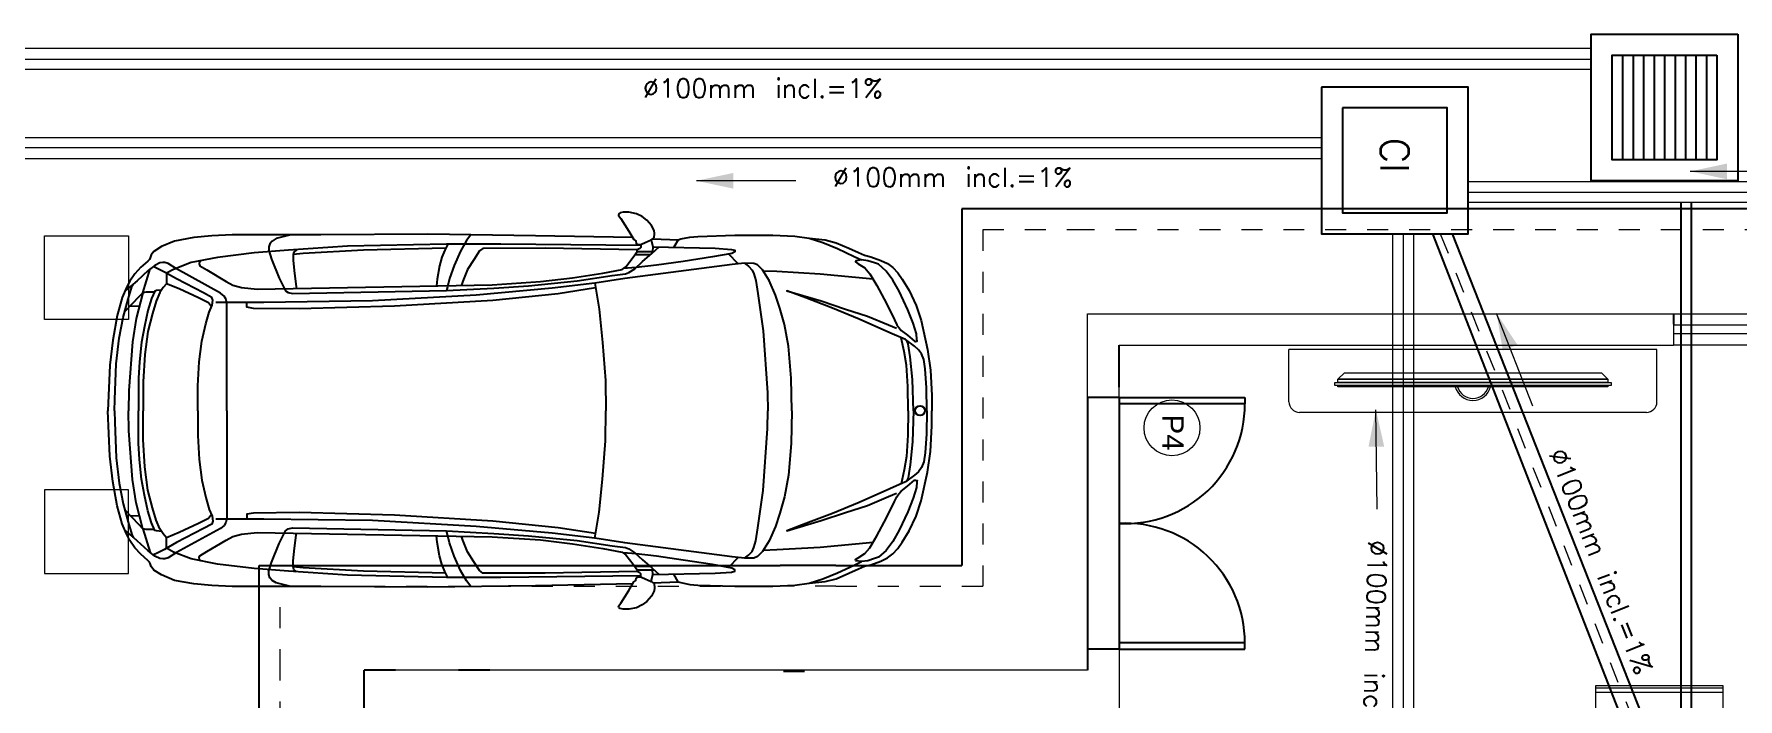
# Model space of a CAD drawing. Header units: millimetres. Extents: x 1345 to 2117, y 1214 to 1365.
# Drawn here: x 1943.8 to 1951.92, y 1257.81 to 1260.98 of the extents above; entities that cross this region are included whole.
import ezdxf
from ezdxf.enums import TextEntityAlignment as Align

# ---------------------------------------------------------------- set-up
doc = ezdxf.new("R2010")
doc.units = ezdxf.units.MM
doc.header["$LTSCALE"] = 0.5
for name, pattern in [('CENTER2', [28.575, 19.05, -3.175, 3.175, -3.175]), ('HIDDEN', [0.375, 0.25, -0.125]), ('HIDDEN2', [0.1875, 0.125, -0.0625])]:
    doc.linetypes.add(name, pattern=pattern)
for name, color, linetype in [('08', 8, 'Continuous'), ('ARCO', 7, 'HIDDEN2'), ('CONEXAO_ESGOTO', 7, 'Continuous'), ('DIVERSOS', 4, 'Continuous'), ('ESQUADRIA', 3, 'Continuous'), ('MOBIL-I', 251, 'Continuous'), ('parede', 2, 'Continuous'), ('PISO', 8, 'Continuous'), ('proj', 8, 'HIDDEN'), ('SIMBOLOS_SANITÁRIO', 4, 'Continuous'), ('TUBULAÇÃO_ESGOTO', 6, 'Continuous')]:
    doc.layers.add(name, color=color, linetype=linetype)
doc.styles.add('ROMANS', font='romans', dxfattribs={"height": 0.1})
doc.styles.get("Standard").update_dxf_attribs({"font": 'arial.ttf'})

# ---------------------------------------------------------------- blocks, each defined once
blk = doc.blocks.new('AA')
at = {"layer": 'SIMBOLOS_SANITÁRIO'}
for p, q in [((1657.0062, 1303.8362), (1657.5062, 1303.8362)), ((1657.0062, 1303.7862), (1657.5062, 1303.7862)), ((1657.0062, 1303.7362), (1657.5062, 1303.7362)), ((1657.0062, 1303.6862), (1657.5062, 1303.6862)), ((1657.0062, 1303.6362), (1657.5062, 1303.6362)), ((1657.0062, 1303.5862), (1657.5062, 1303.5862)), ((1657.0062, 1303.5362), (1657.5062, 1303.5362)), ((1657.0062, 1303.4862), (1657.5062, 1303.4862)), ((1657.0062, 1303.4362), (1657.5062, 1303.4362))]:
    blk.add_line(p, q, dxfattribs=at)
for points in [[(1656.9062, 1303.9862), (1657.6062, 1303.9862), (1657.6062, 1303.2862), (1656.9062, 1303.2862)], [(1657.0062, 1303.8862), (1657.5062, 1303.8862), (1657.5062, 1303.3862), (1657.0062, 1303.3862)]]:
    blk.add_lwpolyline(points, close=True, dxfattribs=at)
blk = doc.blocks.new('B')
at = {"layer": 'SIMBOLOS_SANITÁRIO'}
for points in [[(1659.0596, 1303.2839), (1659.7596, 1303.2839), (1659.7596, 1303.9839), (1659.0596, 1303.9839)], [(1659.1596, 1303.3839), (1659.6596, 1303.3839), (1659.6596, 1303.8839), (1659.1596, 1303.8839)]]:
    blk.add_lwpolyline(points, close=True, dxfattribs=at)
at = {"layer": 'SIMBOLOS_SANITÁRIO', "style": 'ROMANS'}
blk.add_text('CI', height=0.135, dxfattribs=at).set_placement((1659.3018, 1303.5652))
blk = doc.blocks.new('top')
for points in [[(1324.7, 824.1), (1322.6, 845.5), (1324.1, 859.6), (1338.1, 883.9), (1359.5, 909.7), (1381.6, 926.7), (1409.7, 940), (1445.8, 946.6), (1473.1, 947.3), (1486.4, 943.6), (1493.1, 938.5), (1494.5, 931.8), (1484.2, 917.8), (1445.1, 857.3), (1421.5, 816.8), (1411.9, 810.1), (1410.8, 798.5), (1408.2, 795.7), (1399.1, 792.7), (1385.1, 794.7), (1367, 802.3), (1339.5, 814.8), (1324.7, 824.1)], [(585.6, 822.8), (509, 814.6), (457.4, 801.3), (396, 775.5), (350.6, 754.6), (321.3, 742.1), (291.3, 734.4), (243.8, 717), (212.2, 702.2), (186.4, 683.4), (163.3, 657.5), (141.7, 627.6), (108.9, 573.2), (76.1, 502.7), (52.4, 430.2), (21.6, 292.4), (7.7, 194.1), (0, 72), (0, 0)], [(1330.5, 820.5), (1210.6, 815.8), (1197.2, 819.4), (1155.1, 828.3), (1116.7, 831.9), (939.5, 837.3), (759.2, 837.1), (654.5, 832.6), (585.6, 822.8), (521.2, 802.2), (450.5, 773.6), (370.9, 736), (336, 719.1), (363.4, 715.3), (365.2, 709.9), (351.8, 701), (320.5, 681.3), (296.3, 653.6), (262.3, 597.2), (216.7, 511.4), (178.2, 433.6), (168.4, 410.3), (158.5, 396.9), (146.9, 383.5), (117.4, 360.2), (83.4, 331.6), (78, 330.7), (70, 332.5), (71.7, 339.7), (74.4, 366.5), (90.5, 417.5), (114.7, 481.9), (155.9, 570.4), (186.3, 623.2), (218.5, 666.1), (255.2, 699.2), (274.9, 705.4), (306.2, 715.3), (336, 719.1)], [(1210.6, 815.8), (1231.7, 779.6)], [(3057.7, 838.9), (3127.2, 821.5), (3147.1, 809.6), (3158, 796.7), (3162.9, 781.8), (3162.9, 763.9), (3150, 723.3), (3112.3, 632.9), (3082.5, 572.4), (3069.6, 563.5), (3048.8, 558.5), (2314.5, 573.7), (2088.9, 584.9), (1923.7, 596), (1692.7, 619.8), (1524.3, 645.2), (1460.7, 653.2), (1445.4, 659.3), (1417.5, 677.1), (1380.8, 711.7), (1336.2, 749.5), (1300.2, 781.2)], [(1339.5, 814.8), (1330.4, 781.9), (1332.8, 758.9)], [(1426.7, 825.8), (1889.9, 835), (2403.5, 841.5), (2914.2, 838.9), (3336.5, 838.9), (3434.3, 833.8), (3520.6, 826), (3611.5, 809.1), (3673.3, 783.4), (3710.6, 760.2), (3723.5, 743.5), (3727.4, 729.4), (3731.2, 721.6), (3739, 713.9), (3772.4, 684.3), (3800.8, 653.4), (3825.2, 618.7), (3840.7, 587.8), (3861.3, 540.2), (3885.7, 454), (3906.3, 336.9), (3920.5, 217.2), (3930, 0)], [(2198.8, 838.9), (2219.8, 811.4), (2248.8, 761.4), (2278.5, 693.5), (2300.3, 630.2), (2310.5, 590.4), (2314.5, 573.7)], [(923.5, 700.4), (970.5, 747.9)], [(1330.4, 781.9), (1034.7, 775), (955.6, 769.8), (940.8, 765.5), (940.8, 758.5), (954.7, 750.7), (1046.8, 734.2), (1185.9, 712.5), (1313.6, 694.3), (1411.4, 682.9)], [(1405.6, 759.1), (1325.6, 758.9)], [(1343.6, 743.2), (1417.4, 743)], [(1388.2, 794.2), (1388.7, 778.4), (1392.9, 773.7), (1405.6, 767.6)], [(1388.4, 788.2), (2055.6, 794.8), (2315.2, 794.8), (2786.9, 785), (3068.4, 765.5), (3232.7, 752.5), (3406.8, 731.4), (3532, 707), (3617.2, 674.1), (3650.7, 655.9), (3650.9, 605.9)], [(3484.3, 716.3), (3493.2, 709.4), (3495.1, 700.3), (3490.6, 691.9), (3458.6, 671.8), (3365.4, 617), (3333.3, 599.2), (3292.9, 588.4), (3218.1, 580.3), (2097.5, 601.3), (1866.8, 616), (1714.9, 634.5), (1569.2, 656.7), (1477.9, 674.1), (1460.3, 686.9), (1425.7, 731.8), (1405.6, 759.1), (1405.6, 767.6), (1844.1, 775.5), (2141.4, 774.5), (2156.9, 762.8), (2184.2, 720.1), (2214.3, 673.5), (2236.6, 618.1), (2243.5, 598.6)], [(2308.5, 794.8), (2322.3, 766.3), (2336.8, 731.9), (2349.1, 691.9), (2360.2, 626.9), (2363.1, 596.3)], [(2318, 775.1), (2711.1, 765.6), (2998.1, 750), (3046.7, 744.9)], [(3031, 768.1), (3042.3, 756.7), (3046.7, 744.9), (3046.7, 716.8), (3040.4, 655), (3032.3, 593.2), (3029.9, 583.8)], [(281.1, 628.3), (533.4, 651.7), (739.9, 663.8), (804.7, 666.1)], [(668.3, 0), (671.2, 156), (684.3, 307.6), (703.9, 410.8), (724.8, 489.2), (747, 551.9), (777.1, 621.2), (808, 671.5), (831.8, 695.3), (849.2, 702.6), (894.2, 703.6), (952.9, 697.1), (1464.5, 630.3), (1607.5, 608.3), (1587.7, 484), (1571.6, 325.7), (1556.9, 143.8), (1554.6, 0)], [(894.2, 703.6), (874.7, 689.7), (857.7, 670.8), (848.8, 653.1), (840.1, 621.1), (830.1, 559.1), (805.6, 381.2), (784.5, 84.7), (782.8, 0)], [(1411.4, 682.9), (1472.9, 677.8)], [(3362.3, 0), (3362.3, 514.7), (3366.5, 533.4), (3375.4, 546.8), (3393.3, 561.1), (3603, 676.8), (3642.8, 701.6), (3657.8, 706.9), (3667.5, 706.9), (3682.6, 705.1), (3706.5, 693.6), (3737.4, 668.9), (3790.5, 620.3), (3819.6, 593.8), (3839.1, 577.8), (3848.6, 569.4)], [(3501.2, 0), (3500.2, 118.2), (3494.8, 232.5), (3481.6, 331.3), (3462.3, 414.4), (3446.6, 470.9), (3432.2, 503.5), (3429.8, 527.5), (3433.4, 540.8), (3473.1, 562.5), (3603.2, 628.7), (3659.9, 661.2), (3698.4, 680.5), (3713.5, 688)], [(3763.4, 562.7), (3728.3, 676.2)], [(25, 0), (25.9, 109.5), (31.8, 200.3), (39, 244.5), (50.2, 271.2), (63.8, 291.1), (82.8, 308.1), (126.5, 339.4), (200.4, 372.4), (346.6, 437.5), (474.8, 489.9), (601.3, 538.7), (691.6, 572.2), (528.4, 524.1), (411.9, 485.3), (307.9, 451.3), (206.6, 409.4), (169.2, 393.4)], [(1604, 586.4), (1781.8, 557.8), (2094, 526.2), (2562.6, 498.8), (3018.1, 485.8), (3235.9, 488.3), (3267.3, 493.3), (3267.3, 517.1)], [(1607.5, 608.3), (1811.4, 584.7), (2173.6, 552), (2667.3, 524.3), (3185.4, 517.1), (3414.8, 517.1)], [(3435.8, 495.2), (3449.6, 514.1), (3498, 538.5), (3590.2, 580.9), (3650.9, 605.9), (3666.2, 587.4), (3682.1, 564), (3699.8, 522.2), (3717.7, 463.9), (3739.1, 378.4), (3753.3, 268.2), (3761.7, 138), (3761.7, 0)], [(3674.2, 575.7), (3698.1, 573.7), (3705.5, 570.7), (3721.5, 534.8), (3739.7, 477.6), (3755.3, 402.3), (3769.6, 326.9), (3778.7, 233.3), (3783.9, 155.4), (3783.9, 0)], [(3897.5, 0), (3896.9, 54.3), (3890.2, 224.3), (3876.5, 346.1), (3856.1, 444.4), (3833.6, 532.1), (3813.2, 595.4), (3809.6, 602.9)], [(3707.4, 566.3), (3747.8, 566), (3763.4, 562.7), (3781.2, 545), (3848.7, 473.2)], [(3763.4, 562.7), (3794.9, 439.7), (3812.5, 328), (3830.1, 95.9), (3832, 0)], [(3824.3, 499.1), (3779.1, 501.2)], [(87.8, 0), (92.6, 149), (103.5, 257.7), (113.7, 319.6), (119.5, 334.3)], [(113.7, 0), (114.5, 116.1), (121.5, 218.1), (132, 282.6), (146.6, 348.4)], [(585.6, -822.8), (509, -814.6), (457.4, -801.3), (396, -775.5), (350.6, -754.6), (321.3, -742.1), (291.3, -734.4), (243.8, -717), (212.2, -702.2), (186.4, -683.4), (163.3, -657.5), (141.7, -627.6), (108.9, -573.2), (76.1, -502.7), (52.4, -430.2), (21.6, -292.4), (7.7, -194.1), (0, -72), (0, 0)], [(25, 0), (25.9, -109.5), (31.8, -200.3), (39, -244.5), (50.2, -271.2), (63.8, -291.1), (82.8, -308.1), (126.5, -339.4), (200.4, -372.4), (346.6, -437.5), (474.8, -489.9), (601.3, -538.7), (691.6, -572.2), (528.4, -524.1), (411.9, -485.3), (307.9, -451.3), (206.6, -409.4), (169.2, -393.4)], [(87.8, 0), (92.6, -149), (103.5, -257.7), (113.7, -319.6), (119.5, -334.3)], [(113.7, 0), (114.5, -116.1), (121.5, -218.1), (132, -282.6), (146.6, -348.4)], [(668.3, 0), (671.2, -156), (684.3, -307.6), (703.9, -410.8), (724.8, -489.2), (747, -551.9), (777.1, -621.2), (808, -671.5), (831.8, -695.3), (849.2, -702.6), (894.2, -703.6), (952.9, -697.1), (1464.5, -630.3), (1607.5, -608.3), (1587.7, -484), (1571.6, -325.7), (1556.9, -143.8), (1554.6, 0)], [(894.2, -703.6), (874.7, -689.7), (857.7, -670.8), (848.8, -653.1), (840.1, -621.1), (830.1, -559.1), (805.6, -381.2), (784.5, -84.7), (782.8, 0)], [(1426.7, -825.8), (1889.9, -835), (2403.5, -841.5), (2914.2, -838.9), (3336.5, -838.9), (3434.3, -833.8), (3520.6, -826), (3611.5, -809.1), (3673.3, -783.4), (3710.6, -760.2), (3723.5, -743.5), (3727.4, -729.4), (3731.2, -721.6), (3739, -713.9), (3772.4, -684.3), (3800.8, -653.4), (3825.2, -618.7), (3840.7, -587.8), (3861.3, -540.2), (3885.7, -454), (3906.3, -336.9), (3920.5, -217.2), (3930, 0)], [(3362.3, 0), (3362.3, -514.7), (3366.5, -533.4), (3375.4, -546.8), (3393.3, -561.1), (3603, -676.8), (3642.8, -701.6), (3657.8, -706.9), (3667.5, -706.9), (3682.6, -705.1), (3706.5, -693.6), (3737.4, -668.9), (3790.5, -620.3), (3819.6, -593.8), (3839.1, -577.8), (3848.6, -569.4)], [(3501.2, 0), (3500.2, -118.2), (3494.8, -232.5), (3481.6, -331.3), (3462.3, -414.4), (3446.6, -470.9), (3432.2, -503.5), (3429.8, -527.5), (3433.4, -540.8), (3473.1, -562.5), (3603.2, -628.7), (3659.9, -661.2), (3698.4, -680.5), (3713.5, -688)], [(3435.8, -495.2), (3449.6, -514.1), (3498, -538.5), (3590.2, -580.9), (3650.9, -605.9), (3666.2, -587.4), (3682.1, -564), (3699.8, -522.2), (3717.7, -463.9), (3739.1, -378.4), (3753.3, -268.2), (3761.7, -138), (3761.7, 0)], [(3674.2, -575.7), (3698.1, -573.7), (3705.5, -570.7), (3721.5, -534.8), (3739.7, -477.6), (3755.3, -402.3), (3769.6, -326.9), (3778.7, -233.3), (3783.9, -155.4), (3783.9, 0)], [(3763.4, -562.7), (3794.9, -439.7), (3812.5, -328), (3830.1, -95.9), (3832, 0)], [(3897.5, 0), (3896.9, -54.3), (3890.2, -224.3), (3876.5, -346.1), (3856.1, -444.4), (3833.6, -532.1), (3813.2, -595.4), (3809.6, -602.9)], [(1330.5, -820.5), (1210.6, -815.8), (1197.2, -819.4), (1155.1, -828.3), (1116.7, -831.9), (939.5, -837.3), (759.2, -837.1), (654.5, -832.6), (585.6, -822.8), (521.2, -802.2), (450.5, -773.6), (370.9, -736), (336, -719.1), (363.4, -715.3), (365.2, -709.9), (351.8, -701), (320.5, -681.3), (296.3, -653.6), (262.3, -597.2), (216.7, -511.4), (178.2, -433.6), (168.4, -410.3), (158.5, -396.9), (146.9, -383.5), (117.4, -360.2), (83.4, -331.6), (78, -330.7), (70, -332.5), (71.7, -339.7), (74.4, -366.5), (90.5, -417.5), (114.7, -481.9), (155.9, -570.4), (186.3, -623.2), (218.5, -666.1), (255.2, -699.2), (274.9, -705.4), (306.2, -715.3), (336, -719.1)], [(1604, -586.4), (1781.8, -557.8), (2094, -526.2), (2562.6, -498.8), (3018.1, -485.8), (3235.9, -488.3), (3267.3, -493.3), (3267.3, -517.1)], [(3707.4, -566.3), (3747.8, -566), (3763.4, -562.7), (3781.2, -545), (3848.7, -473.2)], [(3057.7, -838.9), (3127.2, -821.5), (3147.1, -809.6), (3158, -796.7), (3162.9, -781.8), (3162.9, -763.9), (3150, -723.3), (3112.3, -632.9), (3082.5, -572.4), (3069.6, -563.5), (3048.8, -558.5), (2314.5, -573.7), (2088.9, -584.9), (1923.7, -596), (1692.7, -619.8), (1524.3, -645.2), (1460.7, -653.2), (1445.4, -659.3), (1417.5, -677.1), (1380.8, -711.7), (1336.2, -749.5), (1300.2, -781.2)], [(1607.5, -608.3), (1811.4, -584.7), (2173.6, -552), (2667.3, -524.3), (3185.4, -517.1), (3414.8, -517.1)], [(3763.4, -562.7), (3728.3, -676.2)], [(3824.3, -499.1), (3779.1, -501.2)], [(281.1, -628.3), (533.4, -651.7), (739.9, -663.8), (804.7, -666.1)], [(1388.4, -788.2), (2055.6, -794.8), (2315.2, -794.8), (2786.9, -785), (3068.4, -765.5), (3232.7, -752.5), (3406.8, -731.4), (3532, -707), (3617.2, -674.1), (3650.7, -655.9), (3650.9, -605.9)], [(3484.3, -716.3), (3493.2, -709.4), (3495.1, -700.3), (3490.6, -691.9), (3458.6, -671.8), (3365.4, -617), (3333.3, -599.2), (3292.9, -588.4), (3218.1, -580.3), (2097.5, -601.3), (1866.8, -616), (1714.9, -634.5), (1569.2, -656.7), (1477.9, -674.1), (1460.3, -686.9), (1425.7, -731.8), (1405.6, -759.1), (1405.6, -767.6), (1844.1, -775.5), (2141.4, -774.5), (2156.9, -762.8), (2184.2, -720.1), (2214.3, -673.5), (2236.6, -618.1), (2243.5, -598.6)], [(2198.8, -838.9), (2219.8, -811.4), (2248.8, -761.4), (2278.5, -693.5), (2300.3, -630.2), (2310.5, -590.4), (2314.5, -573.7)], [(2308.5, -794.8), (2322.3, -766.3), (2336.8, -731.9), (2349.1, -691.9), (2360.2, -626.9), (2363.1, -596.3)], [(3031, -768.1), (3042.3, -756.7), (3046.7, -744.9), (3046.7, -716.8), (3040.4, -655), (3032.3, -593.2), (3029.9, -583.8)], [(923.5, -700.4), (970.5, -747.9)], [(1330.4, -781.9), (1034.7, -775), (955.6, -769.8), (940.8, -765.5), (940.8, -758.5), (954.7, -750.7), (1046.8, -734.2), (1185.9, -712.5), (1313.6, -694.3), (1411.4, -682.9)], [(1411.4, -682.9), (1472.9, -677.8)], [(1210.6, -815.8), (1231.7, -779.6)], [(1324.7, -824.1), (1322.6, -845.5), (1324.1, -859.6), (1338.1, -883.9), (1359.5, -909.7), (1381.6, -926.7), (1409.7, -940), (1445.8, -946.6), (1473.1, -947.3), (1486.4, -943.6), (1493.1, -938.5), (1494.5, -931.8), (1484.2, -917.8), (1445.1, -857.3), (1421.5, -816.8), (1411.9, -810.1), (1410.8, -798.5), (1408.2, -795.7), (1399.1, -792.7), (1385.1, -794.7), (1367, -802.3), (1339.5, -814.8), (1324.7, -824.1)], [(1405.6, -759.1), (1325.6, -758.9)], [(1339.5, -814.8), (1330.4, -781.9), (1332.8, -758.9)], [(1343.6, -743.2), (1417.4, -743)], [(1388.2, -794.2), (1388.7, -778.4), (1392.9, -773.7), (1405.6, -767.6)], [(2318, -775.1), (2711.1, -765.6), (2998.1, -750), (3046.7, -744.9)]]:
    blk.add_lwpolyline(points)
for start, end in [(0, 180), (180, 0)]:
    blk.add_arc((56.9, 0), 23.5, start, end)
blk = doc.blocks.new('fiat')
at = {"color": 1}
blk.add_blockref('top', (-0.2, 0), dxfattribs=at)

msp = doc.modelspace()

# ---------------------------------------------------------------- linework, layer by layer
at = {"color": 6, "linetype": 'ByBlock'}
for p, q in [((1951.652, 1260.2801), (1951.652, 1260.2846)), ((1951.702, 1260.2801), (1951.702, 1260.2846)), ((1951.752, 1260.2801), (1951.752, 1260.2846)), ((1951.652, 1254.5415), (1951.652, 1260.1808)), ((1951.702, 1254.5415), (1951.702, 1260.1808)), ((1950.4673, 1260.032), (1952.3953, 1255.0829)), ((1950.5611, 1260.032), (1952.5094, 1255.0829))]:
    msp.add_line(p, q, dxfattribs=at)
at = {"color": 8, "linetype": 'ByBlock'}
for p, q in [((1948.8226, 1260.1503), (1948.2226, 1260.1503)), ((1948.2226, 1260.1503), (1948.2226, 1258.4503)), ((1954.2558, 1260.1503), (1948.8226, 1260.1503)), ((1951.6162, 1259.6503), (1951.6162, 1259.6003)), ((1948.9726, 1259.3003), (1948.9726, 1259.5003)), ((1948.9726, 1259.2503), (1948.8226, 1259.2503)), ((1948.8226, 1259.2503), (1948.8226, 1258.0503)), ((1948.9726, 1259.2503), (1949.5726, 1259.2503)), ((1948.9726, 1259.2503), (1948.9726, 1259.2203)), ((1949.5726, 1259.2503), (1949.5726, 1259.2203)), ((1949.5726, 1259.2203), (1948.9726, 1259.2203)), ((1948.9726, 1259.2203), (1948.9726, 1258.0803)), ((1944.8726, 1257.9503), (1944.8726, 1258.4503)), ((1944.8726, 1258.4503), (1947.357, 1258.4503)), ((1947.6226, 1258.4503), (1947.357, 1258.4503)), ((1947.6226, 1258.4503), (1948.2226, 1258.4503)), ((1948.8226, 1258.0503), (1948.8226, 1257.9503)), ((1948.9726, 1258.0503), (1948.8226, 1258.0503)), ((1949.5726, 1258.0803), (1948.9726, 1258.0803)), ((1948.9726, 1258.0803), (1948.9726, 1258.0503)), ((1948.9726, 1258.0503), (1949.5726, 1258.0503)), ((1949.5726, 1258.0503), (1949.5726, 1258.0803)), ((1944.8726, 1254.3003), (1944.8726, 1257.9503)), ((1945.3726, 1257.2953), (1945.3726, 1257.9503)), ((1945.5226, 1257.9503), (1945.3726, 1257.9503)), ((1945.9726, 1257.9503), (1945.8226, 1257.9503)), ((1947.3726, 1257.9453), (1947.4726, 1257.9453))]:
    msp.add_line(p, q, dxfattribs=at)
for centre, radius, start, end in [((1949.0018, 1259.2203), 0.5708, 267.0624, 0), ((1949.0018, 1258.0803), 0.5707, 0, 92.9376)]:
    msp.add_arc(centre, radius, start, end, dxfattribs=at)
at = {"layer": '08', "lineweight": 18}
for points in [[(1943.8488, 1260.0226), (1944.2488, 1260.0226), (1944.2488, 1259.6226), (1943.8488, 1259.6226)], [(1943.8488, 1258.4111), (1944.2488, 1258.4111), (1944.2488, 1258.8111), (1943.8488, 1258.8111)]]:
    msp.add_lwpolyline(points, close=True, dxfattribs=at)
at = {"layer": 'ARCO', "color": 8, "lineweight": 18}
for p, q in [((1948.8226, 1260.0503), (1948.3226, 1260.0503)), ((1948.3226, 1260.0503), (1948.3226, 1258.3503)), ((1954.2558, 1260.0503), (1948.8226, 1260.0503)), ((1944.9726, 1257.9503), (1944.9726, 1258.3503)), ((1944.9726, 1258.3503), (1947.357, 1258.3503)), ((1947.6226, 1258.3503), (1947.357, 1258.3503)), ((1947.6226, 1258.3503), (1948.3226, 1258.3503)), ((1944.9726, 1254.3003), (1944.9726, 1257.9503))]:
    msp.add_line(p, q, dxfattribs=at)
at = {"layer": 'CONEXAO_ESGOTO', "lineweight": 18}
for p, q in [((1952.1703, 1260.3295), (1951.6957, 1260.3295)), ((1947.4317, 1260.2844), (1946.9571, 1260.2849)), ((1950.946, 1259.2103), (1950.7728, 1259.6522)), ((1950.2024, 1258.7183), (1950.1973, 1259.1928))]:
    msp.add_line(p, q, dxfattribs=at)
for points in [[(1946.9571, 1260.2849), (1947.1331, 1260.2472), (1947.1332, 1260.3222)], [(1951.6957, 1260.3295), (1951.8718, 1260.292), (1951.8718, 1260.367)], [(1950.7728, 1259.6522), (1950.8021, 1259.4746), (1950.872, 1259.502)], [(1950.1973, 1259.1928), (1950.1617, 1259.0164), (1950.2367, 1259.0172)]]:
    msp.add_solid(points, dxfattribs=at)
at = {"layer": 'DIVERSOS', "color": 8, "lineweight": 18}
for p, q in [((1951.6162, 1259.6503), (1953.6162, 1259.6503)), ((1953.6162, 1259.5003), (1951.6162, 1259.5003))]:
    msp.add_line(p, q, dxfattribs=at)
at = {"layer": 'ESQUADRIA', "color": 8, "lineweight": 18}
for p, q in [((1953.6162, 1259.5953), (1951.6162, 1259.5953)), ((1953.6162, 1259.5553), (1951.6162, 1259.5553))]:
    msp.add_line(p, q, dxfattribs=at)
at = {"layer": 'MOBIL-I', "lineweight": 18}
for p, q in [((1949.7826, 1259.23), (1949.7826, 1259.48)), ((1951.5372, 1259.48), (1949.7826, 1259.48)), ((1951.5372, 1259.23), (1951.5372, 1259.48)), ((1951.4872, 1259.18), (1949.8326, 1259.18)), ((1951.8527, 1257.875), (1951.2435, 1257.875)), ((1951.2435, 1257.875), (1951.2435, 1257.7147)), ((1951.8527, 1257.8643), (1951.2435, 1257.8643)), ((1951.8527, 1256.4749), (1951.8527, 1257.875)), ((1951.8527, 1257.8429), (1951.2435, 1257.8429))]:
    msp.add_line(p, q, dxfattribs=at)
for points in [[(1951.3189, 1259.3229), (1951.3189, 1259.3076), (1950.0009, 1259.3076), (1950.0009, 1259.3229)], [(1951.2731, 1259.3687), (1951.3036, 1259.3381), (1950.0162, 1259.3381), (1950.0467, 1259.3687)], [(1951.3036, 1259.3381), (1951.3036, 1259.3229), (1950.0162, 1259.3229), (1950.0162, 1259.3381)], [(1951.3036, 1259.3076), (1951.3036, 1259.3025), (1950.0162, 1259.3025), (1950.0162, 1259.3076)]]:
    msp.add_lwpolyline(points, close=True, dxfattribs=at)
for centre, radius, start, end in [((1950.6599, 1259.3229), 0.0865, 193.61193, 346.38847), ((1950.6599, 1259.3229), 0.0763, 195.4698, 344.5306), ((1949.8326, 1259.23), 0.05, 180.0002, 270.0002), ((1951.4872, 1259.23), 0.05, 270.0002, 0.0002)]:
    msp.add_arc(centre, radius, start, end, dxfattribs=at)
at = {"layer": 'parede', "color": 8, "lineweight": 18}
for p, q in [((1948.8226, 1259.2503), (1948.8226, 1259.6503)), ((1948.8226, 1259.6503), (1951.6162, 1259.6503)), ((1951.6162, 1259.6003), (1951.6162, 1259.5003)), ((1948.9726, 1259.5003), (1951.6162, 1259.5003)), ((1948.9726, 1259.2503), (1948.9726, 1259.3003)), ((1945.8226, 1257.9503), (1945.5226, 1257.9503)), ((1948.8226, 1257.9503), (1945.9726, 1257.9503))]:
    msp.add_line(p, q, dxfattribs=at)
at = {"layer": 'PISO', "lineweight": 18}
msp.add_circle((1949.2248, 1259.1059), 0.1333, dxfattribs=at)
at = {"layer": 'proj', "color": 8, "linetype": 'ByBlock', "lineweight": 18}
msp.add_line((1948.9726, 1258.0503), (1948.9726, 1257.7003), dxfattribs=at)
at = {"layer": 'TUBULAÇÃO_ESGOTO', "lineweight": 18}
for p, q in [((1951.2234, 1260.9152), (1934.6406, 1260.9152)), ((1934.6406, 1260.8648), (1951.2234, 1260.8651)), ((1951.2234, 1260.8152), (1934.6406, 1260.8152)), ((1934.6406, 1260.4918), (1949.9374, 1260.4918)), ((1934.6406, 1260.3918), (1949.9374, 1260.3918)), ((1953.5906, 1260.2801), (1950.6374, 1260.2801)), ((1950.6374, 1260.2303), (1953.5906, 1260.2303)), ((1953.5906, 1260.1808), (1950.6374, 1260.1808)), ((1950.2782, 1255.688), (1950.2781, 1260.032)), ((1950.3281, 1255.688), (1950.3281, 1260.032)), ((1950.3778, 1255.688), (1950.3781, 1260.032))]:
    msp.add_line(p, q, dxfattribs=at)
at = {"layer": 'TUBULAÇÃO_ESGOTO', "linetype": 'CENTER2', "lineweight": 18}
msp.add_line((1949.9374, 1260.4418), (1934.6406, 1260.4418), dxfattribs=at)
at = {"layer": 'TUBULAÇÃO_ESGOTO', "linetype": 'HIDDEN2', "lineweight": 18}
msp.add_line((1950.5042, 1260.032), (1952.4651, 1255.0829), dxfattribs=at)

# ---------------------------------------------------------------- block references
at = {"layer": 'DIVERSOS', "lineweight": 18, "rotation": 270}
for name, p in [('AA', (647.9372, 2917.8909)), ('B', (646.6536, 2919.7916))]:
    msp.add_blockref(name, p, dxfattribs=at)
at = {"layer": 'DIVERSOS', "lineweight": 18, "xscale": -0.001000000000203727, "yscale": 0.0009999999997489795, "zscale": 0.001}
msp.add_blockref('fiat', (1948.0802, 1259.1878), dxfattribs=at)

# ---------------------------------------------------------------- texts
at = {"layer": 'CONEXAO_ESGOTO', "lineweight": 18, "style": 'ROMANS'}
for rotation, p in [(359.94948, (1946.9407, 1260.6813)), (359.94948, (1947.8465, 1260.2567)), (291.3963, (1951.1069, 1258.7631)), (268.44891, (1950.1544, 1258.3323))]:
    msp.add_text(' %%C100mm', height=0.09, rotation=rotation, dxfattribs=at).set_placement(p, align=Align.CENTER)
for s, rotation, p in [('incl.=1%', 359.94948, (1947.3327, 1260.681)), ('incl.=1%', 359.94948, (1948.2384, 1260.2564)), ('incl.=1%%%', 291.3963, (1951.2499, 1258.3982)), ('incl.=1%%%', 268.44891, (1950.1438, 1257.9405))]:
    msp.add_text(s, height=0.09, rotation=rotation, dxfattribs=at).set_placement(p)
at = {"layer": 'DIVERSOS', "lineweight": 18, "insert": (1949.2804, 1259.1699), "char_height": 0.10106, "width": 0.373078, "attachment_point": 1, "rotation": 270}
msp.add_mtext('{\\C3;P4}', dxfattribs=at)

doc.saveas('drawing.dxf')
